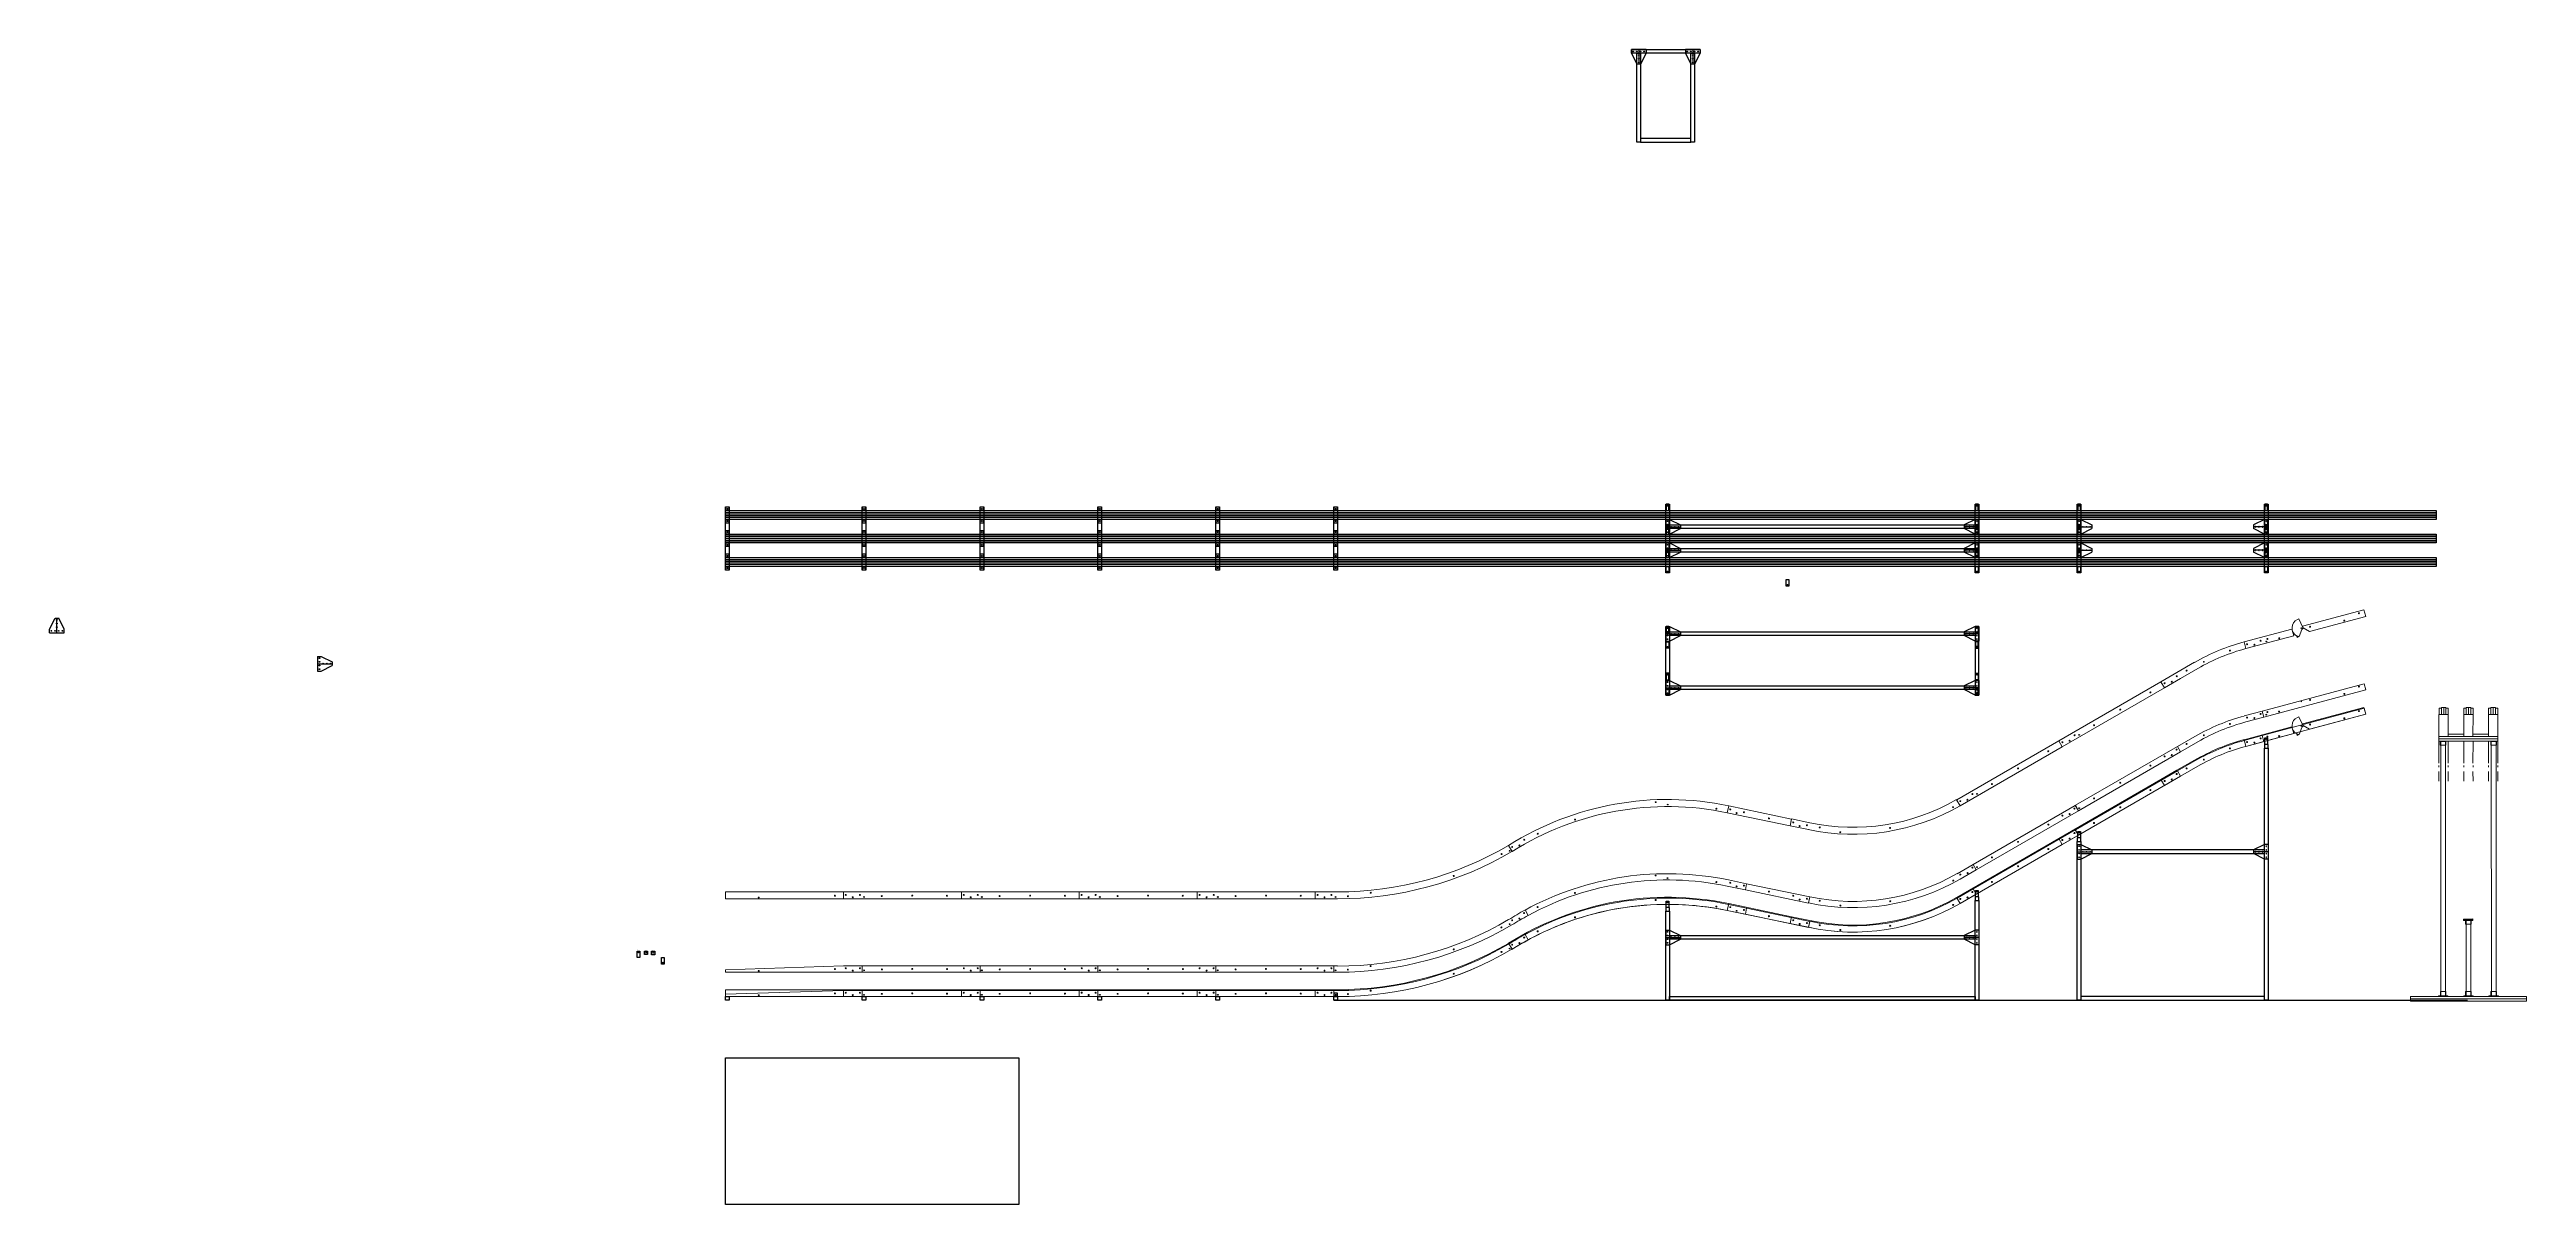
# Model space of a CAD drawing. Header units: millimetres. Extents: x -5533 to 14740, y -1700 to 7748.
import ezdxf

# ---------------------------------------------------------------- set-up
doc = ezdxf.new("R2010")
doc.units = ezdxf.units.MM
doc.layers.add('newTrack', color=7, linetype='Continuous', lineweight=20)
doc.layers.add('registration marking', color=7, linetype='Continuous', lineweight=20)
doc.styles.get("Standard").update_dxf_attribs({"font": 'arial.ttf'})

# ---------------------------------------------------------------- blocks, each defined once
blk = doc.blocks.new('01A')
at = {"layer": 'newTrack'}
for p, q in [((0, 19), (965, 51)), ((0, 0), (0, 19)), ((1118, 0), (0, 0)), ((965, 51), (1118, 51)), ((1118, 51), (1118, 0))]:
    blk.add_line(p, q, dxfattribs=at)
for centre in [(984, 32), (1041, 13), (1099, 32)]:
    blk.add_circle(centre, 4, dxfattribs=at)
at = {"layer": 'registration marking', "color": 7, "transparency": 33554687}
for centre in [(271, 11), (895, 26)]:
    blk.add_circle(centre, 4, dxfattribs=at)
blk = doc.blocks.new('02A')
blk.add_circle((15, 15), 3)
at = {"layer": 'newTrack'}
for p, q in [((0, 0), (0, 51)), ((0, 51), (965, 51)), ((965, 0), (0, 0)), ((965, 51), (965, 0))]:
    blk.add_line(p, q, dxfattribs=at)
for centre in [(832, 32), (889, 13), (946, 32)]:
    blk.add_circle(centre, 4, dxfattribs=at)
at = {"layer": 'registration marking', "color": 7, "transparency": 33554687}
for centre in [(161, 23), (410, 27), (695, 25)]:
    blk.add_circle(centre, 4, dxfattribs=at)
blk = doc.blocks.new('01B')
at = {"layer": 'newTrack'}
for p, q in [((0, 0), (0, 57)), ((0, 57), (965, 57)), ((965, 0), (0, 0)), ((965, 57), (965, 0)), ((965, 0), (965, 57))]:
    blk.add_line(p, q, dxfattribs=at)
at = {"layer": 'registration marking', "color": 7, "transparency": 33554687}
for centre in [(271, 11), (895, 26)]:
    blk.add_circle(centre, 4, dxfattribs=at)
blk = doc.blocks.new('02B')
blk.add_circle((1133, 415), 3)
at = {"layer": 'newTrack'}
for p, q in [((965, 457), (1930, 457)), ((965, 400), (965, 457)), ((1930, 457), (1930, 400)), ((1930, 400), (965, 400))]:
    blk.add_line(p, q, dxfattribs=at)
for centre in [(984, 432), (1041, 413), (1099, 432)]:
    blk.add_circle(centre, 4, dxfattribs=at)
at = {"layer": 'registration marking', "color": 7, "transparency": 33554687}
for centre in [(1278, 423), (1528, 427), (1812, 425)]:
    blk.add_circle(centre, 4, dxfattribs=at)
blk = doc.blocks.new('03B')
for centre in [(1591, 393), (167, 15)]:
    blk.add_circle(centre, 3)
at = {"layer": 'newTrack'}
for p, q in [((1612, 388), (1583, 437)), ((0, 57), (0, 0)), ((183, 57), (0, 57)), ((0, 0), (183, 0))]:
    blk.add_line(p, q, dxfattribs=at)
for centre in [(19, 32), (76, 13), (133, 32)]:
    blk.add_circle(centre, 4, dxfattribs=at)
for centre, radius, start, end in [((185, 2818), 2761, 269.974, 300.3636), ((2884, -1632), 2445, 122.1753, 122.2395), ((185, 2818), 2818, 269.974, 300.3828), ((2884, -1632), 2387, 122.2173, 122.2617)]:
    blk.add_arc(centre, radius, start, end, dxfattribs=at)
at = {"layer": 'registration marking', "color": 7, "transparency": 33554687}
for centre in [(1525, 366), (268, 21), (454, 50), (1134, 187)]:
    blk.add_circle(centre, 4, dxfattribs=at)
blk = doc.blocks.new('04B')
blk.add_circle((1273, 383), 3)
at = {"layer": 'newTrack'}
for p, q in [((1772, 373), (1760, 317)), ((0, 0), (-29, 49))]:
    blk.add_line(p, q, dxfattribs=at)
for centre in [(0, 37), (59, 49), (99, 95)]:
    blk.add_circle(centre, 4, dxfattribs=at)
for radius, end in [(2445, 122.1753), (2387, 122.2173)]:
    blk.add_arc((1273, -2020), radius, 78.22, end, dxfattribs=at)
at = {"layer": 'registration marking', "color": 7, "transparency": 33554687}
for centre in [(1175, 403), (515, 260), (1671, 349), (209, 145)]:
    blk.add_circle(centre, 4, dxfattribs=at)
blk = doc.blocks.new('05B')
at = {"layer": 'newTrack'}
for p, q in [((12, 56), (0, 0)), ((527, -52), (12, 56)), ((0, 0), (516, -108)), ((516, -108), (527, -52))]:
    blk.add_line(p, q, dxfattribs=at)
for centre in [(25, 27), (77, -3), (137, 4)]:
    blk.add_circle(centre, 4, dxfattribs=at)
at = {"layer": 'registration marking', "color": 7, "transparency": 33554687}
blk.add_circle((342, -47), 4, dxfattribs=at)
blk = doc.blocks.new('06B')
at = {"layer": 'newTrack'}
for p, q in [((1363, 213), (1391, 164)), ((0, 0), (12, 56)), ((149, -31), (0, 0)), ((12, 56), (161, 25))]:
    blk.add_line(p, q, dxfattribs=at)
for centre in [(25, 27), (77, -3), (137, 4)]:
    blk.add_circle(centre, 4, dxfattribs=at)
for radius, start in [(1691, 257.839), (1748, 257.8453)]:
    blk.add_arc((517, 1678), radius, start, 300, dxfattribs=at)
at = {"layer": 'registration marking', "color": 7, "transparency": 33554687}
for centre in [(1334, 152), (242, -14), (410, -53), (818, -18)]:
    blk.add_circle(centre, 4, dxfattribs=at)
blk = doc.blocks.new('07B')
at = {"layer": 'newTrack'}
for p, q in [((102, 125), (245, 208)), ((651, 376), (666, 321)), ((-29, 49), (102, 125)), ((0, 0), (-29, 49)), ((131, 76), (0, 0)), ((274, 158), (131, 76))]:
    blk.add_line(p, q, dxfattribs=at)
for centre in [(1, 37), (60, 49), (100, 94)]:
    blk.add_circle(centre, 4, dxfattribs=at)
for radius in [1683, 1626]:
    blk.add_arc((1087, -1250), radius, 105, 120, dxfattribs=at)
at = {"layer": 'registration marking', "color": 7, "transparency": 33554687}
for centre in [(322, 212), (535, 304), (181, 140)]:
    blk.add_circle(centre, 4, dxfattribs=at)
blk = doc.blocks.new('09B')
at = {"layer": 'newTrack', "color": 7, "linetype": 'Continuous', "lineweight": 5, "transparency": 33554687}
for p, q in [((-517, -79), (-15, 55)), ((0, 0), (-460, -123)), ((-15, 55), (0, 0)), ((0, 0), (-15, 55)), ((-513, -92), (-517, -79)), ((-460, -123), (-513, -92))]:
    blk.add_line(p, q, dxfattribs=at)
at = {"layer": 'registration marking', "color": 7, "linetype": 'Continuous', "lineweight": 5, "transparency": 33554687}
for centre in [(-56, 26), (-455, -84), (-176, -34)]:
    blk.add_circle(centre, 4, dxfattribs=at)
blk = doc.blocks.new('04A')
blk.add_circle((1141, 305), 3)
at = {"layer": 'newTrack'}
for p, q in [((1629, 240), (1778, 209)), ((1788, 259), (1639, 290)), ((1778, 209), (1788, 259)), ((-26, 44), (0, 0))]:
    blk.add_line(p, q, dxfattribs=at)
for centre in [(1654, 267), (1706, 237), (1766, 244)]:
    blk.add_circle(centre, 4, dxfattribs=at)
for radius, end in [(2438, 118.5973), (2387, 118.5585)]:
    blk.add_arc((1141, -2097), radius, 78.2203, end, dxfattribs=at)
at = {"layer": 'registration marking', "color": 7, "transparency": 33554687}
for centre in [(1043, 326), (1540, 272), (77, 68), (383, 183)]:
    blk.add_circle(centre, 4, dxfattribs=at)
blk = doc.blocks.new('05A')
at = {"layer": 'newTrack'}
for p, q in [((10, 50), (0, 0)), ((526, -58), (10, 50)), ((0, 0), (516, -108)), ((516, -108), (526, -58))]:
    blk.add_line(p, q, dxfattribs=at)
for centre in [(392, -49), (444, -80), (503, -73)]:
    blk.add_circle(centre, 4, dxfattribs=at)
at = {"layer": 'registration marking', "color": 7, "transparency": 33554687}
blk.add_circle((192, -15), 4, dxfattribs=at)
blk = doc.blocks.new('06A')
at = {"layer": 'newTrack'}
for p, q in [((1217, 239), (1349, 315)), ((1374, 271), (1242, 195)), ((1349, 315), (1374, 271)), ((0, 0), (10, 50)), ((10, 50), (11, 50))]:
    blk.add_line(p, q, dxfattribs=at)
for centre in [(1243, 232), (1302, 244), (1342, 289)]:
    blk.add_circle(centre, 4, dxfattribs=at)
for radius, start in [(1697, 257.8397), (1748, 257.8453)]:
    blk.add_arc((368, 1709), radius, start, 300, dxfattribs=at)
at = {"layer": 'registration marking', "color": 7, "transparency": 33554687}
for centre in [(92, 17), (669, 13), (1185, 183), (261, -22)]:
    blk.add_circle(centre, 4, dxfattribs=at)
blk = doc.blocks.new('07A')
at = {"layer": 'newTrack'}
for p, q in [((521, 293), (668, 333)), ((681, 284), (534, 244)), ((668, 333), (681, 284)), ((-25, 44), (117, 126)), ((0, 0), (-25, 44)), ((142, 82), (0, 0))]:
    blk.add_line(p, q, dxfattribs=at)
for centre in [(544, 280), (604, 276), (655, 310)]:
    blk.add_circle(centre, 4, dxfattribs=at)
for radius in [1676, 1626]:
    blk.add_arc((955, -1326), radius, 105, 120, dxfattribs=at)
at = {"layer": 'registration marking', "color": 7, "transparency": 33554687}
for centre in [(403, 228), (49, 64), (190, 136)]:
    blk.add_circle(centre, 4, dxfattribs=at)
blk = doc.blocks.new('08A')
blk.add_circle((20, 20), 3)
at = {"color": 7, "linetype": 'Continuous', "lineweight": 5, "transparency": 33554687}
blk.add_circle((307, 128), 2.5, dxfattribs=at)
at = {"layer": 'newTrack', "color": 7, "linetype": 'Continuous', "lineweight": 5, "transparency": 33554687}
for p, q in [((-13, 49), (821, 273)), ((834, 224), (0, 0)), ((821, 273), (834, 224)), ((0, 0), (-13, 49))]:
    blk.add_line(p, q, dxfattribs=at)
at = {"layer": 'registration marking', "color": 7, "linetype": 'Continuous', "lineweight": 5, "transparency": 33554687}
for centre in [(778, 249), (29, 41), (29, 41), (125, 45), (379, 140), (659, 190)]:
    blk.add_circle(centre, 4, dxfattribs=at)
blk = doc.blocks.new('bracev1')
at = {"color": 7, "linetype": 'Continuous', "lineweight": 5, "transparency": 33554687}
for p, q in [((-20, 75), (-32, 69)), ((12, 5), (-20, 75)), ((-38, -66), (-33, -78)), ((-33, -78), (-17, -70)), ((-17, -70), (5, -12))]:
    blk.add_line(p, q, dxfattribs=at)
for centre in [(0, 0), (-28, -69)]:
    blk.add_circle(centre, 2.5)
for radius, start, end in [(76.2, 114.4623, 240.1477), (12.7, 294.4623, 24.4623)]:
    blk.add_arc((0, 0), radius, start, end, dxfattribs=at)
blk = doc.blocks.new('03A')
for centre in [(1439, 393), (15, 15)]:
    blk.add_circle(centre, 3)
at = {"layer": 'newTrack'}
for p, q in [((1591, 465), (1565, 509)), ((31, 51), (0, 51)), ((0, 51), (0, 0)), ((0, 0), (31, 0))]:
    blk.add_line(p, q, dxfattribs=at)
for centre in [(1460, 425), (1519, 438), (1558, 483)]:
    blk.add_circle(centre, 4, dxfattribs=at)
for centre, radius, start, end in [((32, 2818), 2768, 269.974, 300.3657), ((2732, -1632), 2438, 118.5979, 122.242), ((2732, -1632), 2387, 118.5591, 122.2617), ((32, 2818), 2818, 269.974, 300.3828)]:
    blk.add_arc(centre, radius, start, end, dxfattribs=at)
at = {"layer": 'registration marking', "color": 7, "transparency": 33554687}
for centre in [(1372, 366), (1372, 366), (115, 21), (115, 21), (301, 50), (301, 50), (982, 187), (982, 187)]:
    blk.add_circle(centre, 4, dxfattribs=at)
blk = doc.blocks.new('08B')
blk.add_circle((167, 59), 3)
at = {"color": 7, "linetype": 'Continuous', "lineweight": 5, "transparency": 33554687}
blk.add_circle((176, 80), 4, dxfattribs=at)
at = {"layer": 'newTrack', "color": 7, "linetype": 'Continuous', "lineweight": 5, "transparency": 33554687}
for p, q in [((-15, 55), (377, 160)), ((0, 0), (-15, 55)), ((392, 105), (0, 0)), ((377, 160), (392, 105))]:
    blk.add_line(p, q, dxfattribs=at)
at = {"layer": 'newTrack'}
for centre in [(10, 36), (70, 32), (121, 65)]:
    blk.add_circle(centre, 4, dxfattribs=at)
at = {"layer": 'registration marking', "color": 7, "linetype": 'Continuous', "lineweight": 5, "transparency": 33554687}
for centre in [(176, 80), (273, 85)]:
    blk.add_circle(centre, 4, dxfattribs=at)
blk = doc.blocks.new('3030挤压直角件')
blk.add_lwpolyline([(0, 53), (22, 53), (22, 0), (0, 0)], close=True)
blk.add_circle((11, 42.5), 3.25)
blk = doc.blocks.new('3030直角L型直接')
blk.add_lwpolyline([(0, 30), (26, 30), (26, 0), (0, 0)], close=True)
blk.add_circle((13, 15), 3.15)
blk = doc.blocks.new('3030圆弧外边直角')
blk.add_lwpolyline([(0, 0), (26, 0), (26, -28), (0, -28)], close=True)
blk.add_circle((13, -13), 3.25)
blk = doc.blocks.new('3030固定板')
for p, q in [((-60, 30), (-15, 120)), ((-60, 30), (-15, 120)), ((-60, 0), (-60, 30)), ((-60, 0), (-60, 30)), ((-60, 0), (60, 0)), ((-15, 120), (15, 120)), ((0, 0), (0, 120)), ((60, 30), (15, 120)), ((60, 30), (15, 120)), ((60, 0), (60, 30)), ((60, 0), (60, 30))]:
    blk.add_line(p, q)
for centre in [(-45, 15), (-15, 15), (0, 105), (0, 75), (0, 45), (15, 15), (45, 15)]:
    blk.add_circle(centre, 3)

msp = doc.modelspace()

# ---------------------------------------------------------------- linework, layer by layer
at = {"lineweight": 20}
for p, q in [((14023, 2308), (14023, 2129)), ((14100, 2308), (14099, 2129)), ((14227, 2308), (14226, 2129)), ((14303, 2308), (14302, 2129)), ((14430, 2308), (14429, 2129)), ((14506, 2308), (14506, 2129)), ((14023, 2090), (14023, 1910)), ((14100, 2090), (14099, 1911)), ((14227, 2090), (14226, 1910)), ((14303, 2090), (14302, 1910)), ((14430, 2090), (14429, 1910)), ((14506, 2090), (14506, 1910)), ((14023, 1890), (14023, 1876)), ((14023, 1764), (14023, 1841)), ((14099, 1890), (14099, 1876)), ((14099, 1764), (14099, 1841)), ((14226, 1890), (14226, 1876)), ((14226, 1764), (14226, 1841)), ((14303, 1764), (14302, 1841)), ((14303, 1890), (14303, 1876)), ((14430, 1764), (14429, 1841)), ((14430, 1890), (14430, 1876)), ((14506, 1890), (14506, 1876)), ((14506, 1764), (14506, 1841))]:
    msp.add_line(p, q, dxfattribs=at)
at = {"linetype": 'ByBlock', "lineweight": 20}
for p, q in [((14033, 2359), (14033, 2359)), ((14053, 2366), (14053, 2366)), ((14071, 2366), (14071, 2366)), ((14093, 2359), (14093, 2359)), ((14236, 2359), (14236, 2359)), ((14256, 2366), (14256, 2366)), ((14274, 2366), (14274, 2366)), ((14296, 2359), (14296, 2359)), ((14439, 2359), (14439, 2359)), ((14459, 2366), (14459, 2366)), ((14478, 2366), (14478, 2366)), ((14499, 2359), (14499, 2359))]:
    msp.add_line(p, q, dxfattribs=at)
msp.add_line((4978, -30), (14258, -30))
for points in [[(7976, 7748), (7976, 7718), (7414, 7718), (7414, 7748)], [(7459, 7718), (7489, 7718), (7489, 6990), (7459, 6990)], [(7901, 7718), (7931, 7718), (7931, 6990), (7901, 6990)], [(7489, 6990), (7901, 6990), (7901, 7020), (7489, 7020)], [(0, 4006), (30, 4006), (30, 3490), (0, 3490)], [(0, 3976), (14000, 3976), (14000, 3958), (0, 3958)], [(0, 3958), (14000, 3958), (14000, 3940), (0, 3940)], [(0, 3940), (14000, 3940), (14000, 3922), (0, 3922)], [(0, 3922), (14000, 3922), (14000, 3904), (0, 3904)], [(1118, 4006), (1148, 4006), (1148, 3490), (1118, 3490)], [(2083, 4006), (2113, 4006), (2113, 3490), (2083, 3490)], [(3048, 4006), (3078, 4006), (3078, 3490), (3048, 3490)], [(4013, 4006), (4043, 4006), (4043, 3490), (4013, 3490)], [(4978, 4006), (5008, 4006), (5008, 3490), (4978, 3490)], [(7695, 4029), (7725, 4029), (7725, 3467), (7695, 3467)], [(7725, 3859), (10227, 3859), (10227, 3829), (7725, 3829)], [(10227, 4029), (10257, 4029), (10257, 3467), (10227, 3467)], [(11063, 4029), (11093, 4029), (11093, 3467), (11063, 3467)], [(12595, 4029), (12625, 4029), (12625, 3467), (12595, 3467)], [(0, 3784), (14000, 3784), (14000, 3766), (0, 3766)], [(0, 3766), (14000, 3766), (14000, 3748), (0, 3748)], [(0, 3748), (14000, 3748), (14000, 3730), (0, 3730)], [(0, 3748), (14000, 3748), (14000, 3730), (0, 3730)], [(0, 3730), (14000, 3730), (14000, 3712), (0, 3712)], [(0, 3730), (14000, 3730), (14000, 3712), (0, 3712)], [(7725, 3667), (10227, 3667), (10227, 3637), (7725, 3637)], [(0, 3592), (14000, 3592), (14000, 3574), (0, 3574)], [(0, 3574), (14000, 3574), (14000, 3556), (0, 3556)], [(0, 3556), (14000, 3556), (14000, 3538), (0, 3538)], [(0, 3538), (14000, 3538), (14000, 3520), (0, 3520)], [(7695, 3029), (7725, 3029), (7725, 2467), (7695, 2467)], [(7725, 2984), (10227, 2984), (10227, 2954), (7725, 2954)], [(10257, 3029), (10227, 3029), (10227, 2467), (10257, 2467)], [(7725, 2542), (10227, 2542), (10227, 2512), (7725, 2512)], [(12595, 2034), (12625, 2034), (12625, 2064), (12595, 2064)], [(12595, 2034), (12625, 2034), (12625, -30), (12595, -30)], [(11063, 1269), (11093, 1269), (11093, 1299), (11063, 1299)], [(11063, 1269), (11093, 1269), (11093, -30), (11063, -30)], [(11093, 1170), (12595, 1170), (12595, 1200), (11093, 1200)], [(10227, 786), (10257, 786), (10257, 816), (10227, 816)], [(7695, 698), (7725, 698), (7725, 728), (7695, 728)], [(7695, 698), (7725, 698), (7725, -30), (7695, -30)], [(10227, 786), (10257, 786), (10257, -30), (10227, -30)], [(7725, 500), (10227, 500), (10227, 470), (7725, 470)], [(0, 0), (30, 0), (30, -30), (0, -30)], [(1118, 0), (1148, 0), (1148, -30), (1118, -30)], [(2083, 0), (2113, 0), (2113, -30), (2083, -30)], [(3048, 0), (3078, 0), (3078, -30), (3048, -30)], [(4013, 0), (4043, 0), (4043, -30), (4013, -30)], [(4978, 0), (5008, 0), (5008, -30), (4978, -30)], [(7725, 0), (10227, 0), (10227, -30), (7725, -30)], [(11093, -30), (12595, -30), (12595, 0), (11093, 0)], [(0, -500), (2400, -500), (2400, -1700), (0, -1700)]]:
    msp.add_lwpolyline(points, close=True)
at = {"lineweight": 20}
for points in [[(14024, 2359), (14043, 2359), (14043, 2308), (14024, 2308)], [(14043, 2366), (14062, 2366), (14062, 2308), (14043, 2308)], [(14062, 2366), (14081, 2366), (14081, 2308), (14062, 2308)], [(14081, 2359), (14100, 2359), (14100, 2308), (14081, 2308)], [(14227, 2359), (14246, 2359), (14246, 2308), (14227, 2308)], [(14246, 2366), (14265, 2366), (14265, 2308), (14246, 2308)], [(14265, 2366), (14284, 2366), (14284, 2308), (14265, 2308)], [(14284, 2359), (14303, 2359), (14303, 2308), (14284, 2308)], [(14430, 2359), (14449, 2359), (14449, 2308), (14430, 2308)], [(14449, 2366), (14468, 2366), (14468, 2308), (14449, 2308)], [(14468, 2366), (14487, 2366), (14487, 2308), (14468, 2308)], [(14487, 2359), (14506, 2359), (14506, 2308), (14487, 2308)], [(14506, 2129), (14506, 2109), (14023, 2109), (14023, 2129)], [(14506, 2109), (14506, 2090), (14023, 2090), (14023, 2109)], [(14034, 2090), (14034, 2056), (14081, 2056), (14081, 2090)], [(14077, 2088), (14077, 7), (14039, 7), (14039, 2088)], [(14226, 2148), (14226, 2129), (14099, 2129), (14099, 2148)], [(14429, 2148), (14429, 2129), (14302, 2129), (14302, 2148)], [(14495, 2090), (14495, 2056), (14449, 2056), (14449, 2090)], [(14452, 2088), (14453, 7), (14491, 7), (14491, 2088)], [(14097, 0), (14097, 7), (14019, 7), (14019, 0)], [(14081, 7), (14081, 42), (14035, 42), (14035, 7)], [(14433, 0), (14433, 7), (14511, 7), (14511, 0)], [(14449, 7), (14449, 42), (14495, 42), (14495, 7)]]:
    msp.add_lwpolyline(points, close=True, dxfattribs=at)
at = {"color": 252, "lineweight": 20, "true_color": 0x939598}
for points in [[(14224, 635), (14224, 629), (14302, 629), (14302, 636)], [(14224, 629), (14224, 622), (14302, 622), (14302, 629)], [(14241, 629), (14241, 594), (14288, 594), (14288, 629)], [(14284, 626), (14284, 7), (14246, 7), (14246, 626)], [(14304, 0), (14304, 7), (14226, 7), (14226, 0)], [(14288, 7), (14288, 42), (14242, 42), (14242, 7)]]:
    msp.add_lwpolyline(points, close=True, dxfattribs=at)
at = {"layer": 'newTrack', "lineweight": 20}
for points in [[(13790, -19), (14740, -19), (14740, 0), (13790, 0)], [(13790, -38), (14740, -38), (14740, -19), (13790, -19)]]:
    msp.add_lwpolyline(points, close=True, dxfattribs=at)

# ---------------------------------------------------------------- block references
for name, p, rotation in [('3030固定板', (7474, 7748), 180), ('3030固定板', (7916, 7748), 180), ('3030固定板', (7695, 3844), 270), ('3030挤压直角件', (7721, 3904), 180), ('3030挤压直角件', (10253, 3904), 180), ('3030固定板', (11063, 3844), 270), ('3030挤压直角件', (11089, 3904), 180), ('3030挤压直角件', (12621, 3904), 180), ('3030固定板', (7695, 3652), 270), ('3030挤压直角件', (7721, 3712), 180), ('3030挤压直角件', (10253, 3712), 180), ('3030固定板', (11063, 3652), 270), ('3030挤压直角件', (11089, 3712), 180), ('3030挤压直角件', (12621, 3712), 180), ('3030挤压直角件', (7721, 3520), 180), ('3030挤压直角件', (10253, 3520), 180), ('3030挤压直角件', (11089, 3520), 180), ('3030挤压直角件', (12621, 3520), 180), ('3030挤压直角件', (8703, 3412), 180), ('3030固定板', (7695, 2969), 270), ('3030挤压直角件', (7721, 2904), 180), ('3030固定板', (-3339, 2724), 270), ('3030固定板', (7695, 2527), 270), ('3030挤压直角件', (7721, 2520), 180), ('02B', (10305, 1215), 30), ('02B', (9469, 733), 30), ('02A', (11073, 1521), 30), ('02A', (11073, 1321), 30), ('02B', (10305, 415), 30), ('02A', (10237, 1038), 30), ('02B', (9469, -67), 30), ('02A', (10237, 838), 30), ('3030固定板', (11063, 1185), 270), ('3030固定板', (7695, 485), 270), ('3030挤压直角件', (-502, 320), 180)]:
    msp.add_blockref(name, p, dxfattribs=dict(rotation=rotation))
for name, p in [('3030直角L型直接', (2, 3976)), ('3030直角L型直接', (2, 3874)), ('3030直角L型直接', (1120, 3976)), ('3030直角L型直接', (1120, 3874)), ('3030直角L型直接', (2085, 3976)), ('3030直角L型直接', (2085, 3874)), ('3030直角L型直接', (3050, 3976)), ('3030直角L型直接', (3050, 3874)), ('3030直角L型直接', (4015, 3976)), ('3030直角L型直接', (4015, 3874)), ('3030直角L型直接', (4980, 3976)), ('3030直角L型直接', (4980, 3874)), ('3030直角L型直接', (2, 3784)), ('3030直角L型直接', (2, 3682)), ('3030直角L型直接', (1120, 3784)), ('3030直角L型直接', (1120, 3682)), ('3030直角L型直接', (2085, 3784)), ('3030直角L型直接', (2085, 3682)), ('3030直角L型直接', (3050, 3784)), ('3030直角L型直接', (3050, 3682)), ('3030直角L型直接', (4015, 3784)), ('3030直角L型直接', (4015, 3682)), ('3030直角L型直接', (4980, 3784)), ('3030直角L型直接', (4980, 3682)), ('3030直角L型直接', (2, 3592)), ('3030直角L型直接', (2, 3490)), ('3030直角L型直接', (1120, 3592)), ('3030直角L型直接', (1120, 3490)), ('3030直角L型直接', (2085, 3592)), ('3030直角L型直接', (2085, 3490)), ('3030直角L型直接', (3050, 3592)), ('3030直角L型直接', (3050, 3490)), ('3030直角L型直接', (4015, 3592)), ('3030直角L型直接', (4015, 3490)), ('3030直角L型直接', (4980, 3592)), ('3030直角L型直接', (4980, 3490)), ('3030固定板', (-5473, 2977)), ('bracev1', (12897, 3015)), ('09B', (13424, 3110)), ('3030挤压直角件', (10231, 2976)), ('07B', (11777, 2527)), ('08B', (12443, 2847)), ('3030挤压直角件', (10231, 2592)), ('08A', (12590, 2287)), ('07A', (11909, 2003)), ('08A', (12590, 2087)), ('bracev1', (12897, 2215)), ('09B', (13424, 2310)), ('07B', (11777, 1727)), ('07A', (11909, 1803)), ('08B', (12443, 2047)), ('3030挤压直角件', (12599, 2064)), ('04B', (6438, 1188)), ('05B', (8198, 1505)), ('06B', (8713, 1398)), ('03B', (4826, 800)), ('3030挤压直角件', (11067, 1299)), ('04A', (6569, 665)), ('06A', (8863, 767)), ('01B', (0, 800)), ('02B', (0, 400)), ('02B', (965, 400)), ('02B', (1930, 400)), ('02B', (2896, 400)), ('04B', (6438, 388)), ('04A', (6569, 465)), ('05A', (8347, 874)), ('06B', (8713, 598)), ('06A', (8863, 567)), ('3030挤压直角件', (10231, 816)), ('03A', (4978, 200)), ('3030挤压直角件', (7699, 728)), ('05B', (8198, 705)), ('05A', (8347, 674)), ('03B', (4826, 0)), ('03A', (4978, 0)), ('3030挤压直角件', (-724, 320)), ('3030圆弧外边直角', (-664, 373)), ('3030直角L型直接', (-605, 343)), ('01A', (0, 200)), ('02A', (1118, 200)), ('02A', (2083, 200)), ('02A', (3048, 200)), ('02A', (4013, 200)), ('01B', (0, 0)), ('01A', (0, 0)), ('02B', (0, -400)), ('02A', (1118, 0)), ('02B', (965, -400)), ('02A', (2083, 0)), ('02B', (1930, -400)), ('02A', (3048, 0)), ('02B', (2896, -400)), ('02A', (4013, 0)), ('3030直角L型直接', (4980, 0))]:
    msp.add_blockref(name, p)
at = {"xscale": -1}
for p in [(7721, 3976), (10253, 3976), (11089, 3976), (12621, 3976), (7721, 3784), (10253, 3784), (11089, 3784), (12621, 3784), (7721, 3592), (10253, 3592), (11089, 3592), (12621, 3592), (7721, 2976), (7721, 2592)]:
    msp.add_blockref('3030挤压直角件', p, dxfattribs=at)
for name, p, rotation in [('3030固定板', (10257, 3844), 90), ('3030固定板', (12625, 3844), 90), ('3030固定板', (10257, 3652), 90), ('3030固定板', (12625, 3652), 90), ('3030固定板', (10257, 2969), 90), ('3030挤压直角件', (10231, 2904), 180), ('3030固定板', (10257, 2527), 90), ('3030挤压直角件', (10231, 2520), 180), ('3030固定板', (12625, 1185), 90), ('3030固定板', (10257, 485), 90)]:
    msp.add_blockref(name, p, dxfattribs=dict(at, rotation=rotation))

# ---------------------------------------------------------------- texts
at = {"char_height": 2.5, "attachment_point": 1}
for s, width, insert in [('{\\fSimSun|b0|i0|c134|p2;中间三角形的}', 19.25, (-719, 386)), ('{\\fSimSun|b0|i0|c134|p2;圆弧外边的}', 17.28, (-661, 382)), ('{\\fSimSun|b0|i0|c134|p2;直接一个三角的}', 17, (-603, 381))]:
    msp.add_mtext_dynamic_manual_height_columns(s, width=width, gutter_width=12.5, heights=[0], dxfattribs=dict(at, insert=insert))

doc.saveas('drawing.dxf')
